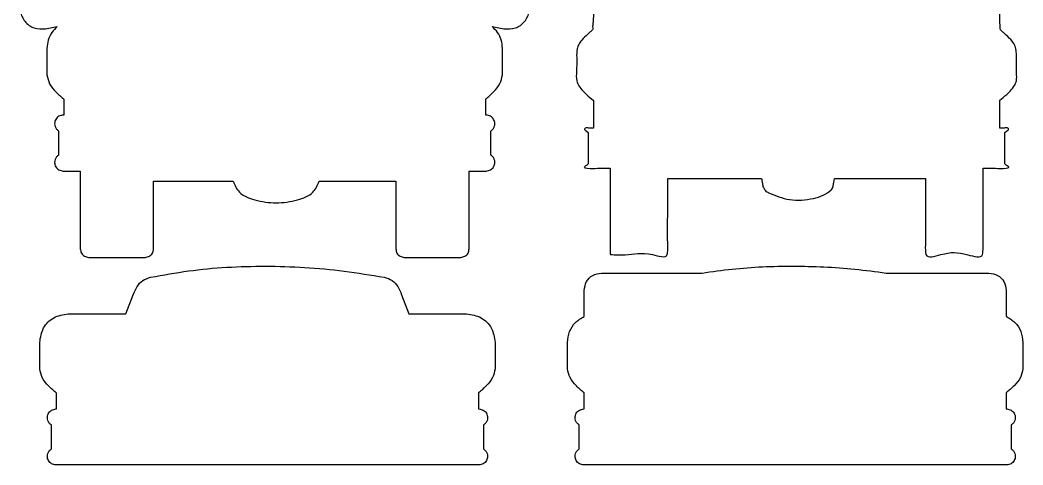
# Model space of a CAD drawing. Extents: x 1 to 1462, y -734 to 80.
# Drawn here: x 20 to 721, y -734 to -423 of the extents above; entities that cross this region are included whole.
import ezdxf

# ---------------------------------------------------------------- set-up
doc = ezdxf.new("R2010")
doc.units = 0
doc.layers.get('0').update_dxf_attribs({"linetype": 'CONTINUOUS'})

msp = doc.modelspace()

# ---------------------------------------------------------------- linework, layer by layer
at = {"color": 7}
for p, q in [((37.865707, -429.20791), (46.028189, -427.646289)), ((350.032154, -427.646289), (358.341748, -429.208691)), ((38.83843, -442.998291), (38.83843, -461.444678)), ((357.281738, -461.444678), (357.281738, -442.998291)), ((50.536673, -478.387842), (50.536673, -489.555859)), ((345.582568, -489.555859), (345.582568, -478.270313)), ((418.402539, -477.333447), (420.856152, -479.395117)), ((420.856152, -479.395117), (420.856152, -488.999902)), ((704.969629, -488.919922), (705.017627, -479.22627)), ((705.017627, -479.22627), (707.36167, -477.249463)), ((50.536673, -489.555859), (50.21243, -489.555859)), ((345.906543, -489.555859), (345.582568, -489.555859)), ((420.856152, -488.999902), (420.86416, -498.604638)), ((704.920898, -498.613477), (704.969629, -488.919922)), ((46.970914, -500.693457), (46.970914, -517.489453)), ((349.148145, -517.489453), (349.148145, -500.693457)), ((415.877734, -500.522217), (417.288134, -501.707031)), ((417.288134, -501.707031), (417.288134, -512.675782)), ((420.86416, -498.604638), (417.725733, -498.65503)), ((708.000928, -498.613477), (704.920898, -498.613477)), ((708.486523, -501.679004), (709.711279, -500.68545)), ((708.486523, -512.663818), (708.486523, -501.679004)), ((417.288134, -512.675782), (417.280127, -523.643848)), ((708.486523, -523.648633), (708.486523, -512.663818)), ((417.280127, -523.643848), (415.990527, -524.675049)), ((709.49209, -524.451806), (708.486523, -523.648633)), ((50.21243, -528.627783), (62.116662, -528.627783)), ((62.116662, -528.627783), (62.116662, -583.023047)), ((334.002563, -583.023047), (334.002563, -528.627783)), ((334.002563, -528.627783), (345.906543, -528.627783)), ((423.698535, -526.739014), (432.488134, -526.739014)), ((432.488134, -526.739014), (432.488134, -556.81582)), ((693.299366, -556.812598), (693.299366, -526.739014)), ((693.299366, -526.739014), (702.088916, -526.739014)), ((113.388183, -583.023047), (113.388183, -535.759034)), ((113.388183, -535.759034), (168.932178, -535.759034)), ((229.190576, -535.759034), (282.731348, -535.759034)), ((282.731348, -535.759034), (282.731348, -583.023047)), ((472.799366, -560.294238), (472.799366, -533.863867)), ((472.799366, -533.863867), (505.608154, -533.863867)), ((505.608154, -533.863867), (538.416894, -533.863867)), ((538.416894, -533.863867), (538.513721, -534.2854)), ((588.89375, -536.709473), (589.323291, -533.863867)), ((589.323291, -533.863867), (621.155274, -533.863867)), ((621.155274, -533.863867), (652.986474, -533.863867)), ((652.986474, -533.863867), (652.986474, -560.294238)), ((68.03938, -588.94541), (107.436182, -588.94541)), ((288.653735, -588.94541), (328.080176, -588.94541)), ((432.72251, -586.988672), (432.720898, -586.989453)), ((191.532154, -595.04707), (191.532154, -595.04707)), ((560.531299, -595.037402), (560.531299, -595.037402)), ((426.605762, -599.896582), (496.83374, -599.896582)), ((625.504102, -599.896582), (697.315283, -599.896582)), ((94.017786, -628.468652), (99.140979, -615.055859)), ((286.781738, -615.055859), (291.90415, -628.468652)), ((414.424951, -630.217383), (414.424951, -612.078222)), ((709.496094, -612.078222), (709.496094, -630.217383)), ((53.670666, -628.468652), (94.017786, -628.468652)), ((291.90415, -628.468652), (332.251342, -628.468652)), ((33.750034, -666.836621), (33.750034, -648.388672)), ((352.172168, -648.388672), (352.172168, -666.836621)), ((402.749756, -666.804638), (402.749756, -648.356592)), ((721.171338, -648.356592), (721.171338, -666.804638)), ((45.46907, -694.914258), (45.46907, -683.810986)), ((340.430566, -683.700634), (340.430566, -694.914258)), ((414.424951, -694.904638), (414.424951, -683.734278)), ((709.496094, -683.62461), (709.496094, -694.904638)), ((45.117557, -694.914258), (45.46907, -694.914258)), ((340.430566, -694.914258), (340.804956, -694.914258)), ((414.116943, -694.904638), (414.424951, -694.904638)), ((709.496094, -694.904638), (709.804102, -694.904638)), ((41.885233, -722.86045), (41.885233, -706.062207)), ((344.036963, -706.062207), (344.036963, -722.86045)), ((410.884961, -722.850098), (410.884961, -706.030274)), ((713.036084, -706.030274), (713.036084, -722.850098)), ((340.804956, -734.007813), (45.117557, -734.007813)), ((709.804102, -733.998047), (414.116943, -733.998047))]:
    msp.add_line(p, q, dxfattribs=at)
for points, knots in [([(20.009628, -417.039111), (20.925825, -419.582376), (22.734866, -424.604078), (29.828476, -429.440053), (35.163801, -429.285951), (37.865707, -429.20791)], [0, 0, 0, 0, 7.971004, 15.738831, 23.708678, 23.708678, 23.708678, 23.708678]), ([(358.341748, -429.208691), (361.045915, -429.286041), (366.387226, -429.438823), (373.49403, -424.608301), (375.309328, -419.582841), (376.228174, -417.039111)], [0, 0, 0, 0, 7.977796, 15.757862, 23.732289, 23.732289, 23.732289, 23.732289]), ([(420.86333, -416.294287), (420.880592, -419.090642), (420.903804, -422.850952), (420.245353, -427.270151), (420.416946, -428.912801), (420.488134, -429.594287)], [0, 0, 0, 0, 8.381888, 11.271279, 13.319917, 13.319917, 13.319917, 13.319917]), ([(705.424902, -429.990283), (705.344039, -428.80312), (705.163862, -426.157935), (704.868651, -421.594637), (704.904003, -418.212651), (704.924072, -416.292725)], [0, 0, 0, 0, 3.570026, 7.95458, 13.712219, 13.712219, 13.712219, 13.712219]), ([(46.028189, -427.646289), (44.668641, -428.985256), (41.932978, -431.679508), (39.356752, -437.077287), (39.013315, -441.000512), (38.83843, -442.998291)], [0, 0, 0, 0, 5.698397, 11.466233, 17.450752, 17.450752, 17.450752, 17.450752]), ([(357.281738, -442.998291), (357.104803, -440.997141), (356.757402, -437.068019), (354.149803, -431.672531), (351.39975, -428.983526), (350.032154, -427.646289)], [0, 0, 0, 0, 5.993817, 11.768449, 17.481012, 17.481012, 17.481012, 17.481012]), ([(416.784961, -433.189502), (415.403169, -434.465867), (413.113871, -436.5805), (410.488356, -439.961793), (409.071386, -444.194443), (409.2252, -450.712374), (409.221166, -458.034117), (408.660872, -464.787847), (410.670961, -469.469526), (413.929219, -473.386363), (416.787374, -475.908288), (418.402539, -477.333447)], [0, 0, 0, 0, 5.644231, 9.351144, 12.695111, 18.802049, 28.684361, 34.909603, 38.657129, 43.62729, 50.085621, 50.085621, 50.085621, 50.085621]), ([(420.488134, -429.594287), (420.320575, -429.781195), (419.740326, -430.428445), (418.477213, -431.600338), (417.405874, -432.606413), (416.784961, -433.189502)], [0, 0, 0, 0, 0.752844, 2.607053, 5.163084, 5.163084, 5.163084, 5.163084]), ([(709.444873, -433.699121), (708.811829, -433.115857), (707.697098, -432.088785), (706.356342, -430.853333), (705.650403, -430.199227), (705.424902, -429.990283)], [0, 0, 0, 0, 2.582339, 4.547255, 5.469521, 5.469521, 5.469521, 5.469521]), ([(716.544092, -445.363916), (716.360328, -443.989746), (715.99599, -441.265264), (713.33104, -437.269144), (710.892779, -435.029238), (709.444873, -433.699121)], [0, 0, 0, 0, 4.108139, 8.144956, 14.046812, 14.046812, 14.046812, 14.046812]), ([(707.36167, -477.249463), (709.005143, -475.797945), (711.883088, -473.256141), (715.16426, -469.371634), (717.019286, -464.990883), (716.531701, -458.9392), (716.80473, -452.267359), (716.618611, -447.337689), (716.544092, -445.363916)], [0, 0, 0, 0, 6.575958, 11.515388, 15.144095, 20.502452, 29.36554, 35.283786, 35.283786, 35.283786, 35.283786]), ([(38.83843, -461.444678), (39.288989, -463.564209), (40.25245, -468.096551), (44.999689, -473.57847), (48.681973, -476.776867), (50.536673, -478.387842)], [0, 0, 0, 0, 6.408163, 13.703023, 21.106112, 21.106112, 21.106112, 21.106112]), ([(345.582568, -478.270313), (347.436212, -476.665582), (351.111221, -473.484065), (355.862921, -468.049579), (356.830184, -463.546761), (357.281738, -461.444678)], [0, 0, 0, 0, 7.389227, 14.649778, 21.007115, 21.007115, 21.007115, 21.007115]), ([(50.21243, -489.555859), (49.148678, -489.717887), (47.058906, -490.036196), (44.752738, -492.429858), (44.019622, -495.209551), (44.434082, -497.619415), (45.396131, -499.456108), (46.447922, -500.282528), (46.970914, -500.693457)], [0, 0, 0, 0, 3.152826, 6.19382, 9.346433, 11.42247, 13.421057, 15.397693, 15.397693, 15.397693, 15.397693]), ([(349.148145, -500.693457), (349.671429, -500.282562), (350.723689, -499.456305), (351.686149, -497.619483), (352.100681, -495.209531), (351.367272, -492.429692), (349.060518, -490.036179), (346.970463, -489.717884), (345.906543, -489.555859)], [0, 0, 0, 0, 1.977241, 3.975985, 6.052031, 9.204703, 12.246062, 15.399412, 15.399412, 15.399412, 15.399412]), ([(417.725733, -498.65503), (416.808471, -498.460686), (415.648595, -498.214939), (414.11676, -499.578195), (415.141208, -500.12738), (415.877734, -500.522217)], [0, 0, 0, 0, 2.653472, 3.355311, 5.150671, 5.150671, 5.150671, 5.150671]), ([(709.711279, -500.68545), (710.528688, -500.265913), (711.649225, -499.690795), (710.194643, -498.097621), (708.964668, -498.386852), (708.000928, -498.613477)], [0, 0, 0, 0, 2.01314, 2.759694, 5.462134, 5.462134, 5.462134, 5.462134]), ([(46.970914, -517.489453), (46.447937, -517.900576), (45.396277, -518.72731), (44.434135, -520.563835), (44.019617, -522.973712), (44.752637, -525.753496), (47.058846, -528.147468), (49.14867, -528.465764), (50.21243, -528.627783)], [0, 0, 0, 0, 1.976993, 3.975561, 6.051095, 9.204269, 12.245374, 15.398199, 15.398199, 15.398199, 15.398199]), ([(345.906543, -528.627783), (346.970471, -528.465768), (349.060579, -528.147485), (351.367373, -525.753662), (352.100686, -522.973732), (351.686097, -520.563766), (350.723543, -518.727113), (349.671414, -517.900542), (349.148145, -517.489453)], [0, 0, 0, 0, 3.153349, 6.194818, 9.348051, 11.423595, 13.42232, 15.399918, 15.399918, 15.399918, 15.399918]), ([(415.990527, -524.675049), (415.176252, -525.242143), (413.580192, -526.353705), (419.018649, -527.003854), (421.645252, -526.855212), (423.698535, -526.739014)], [0, 0, 0, 0, 2.112219, 4.140158, 11.403012, 11.403012, 11.403012, 11.403012]), ([(702.088916, -526.739014), (704.200443, -526.91454), (706.873185, -527.136718), (712.226204, -526.220185), (710.467149, -525.082458), (709.49209, -524.451806)], [0, 0, 0, 0, 7.315904, 9.260368, 11.678706, 11.678706, 11.678706, 11.678706]), ([(168.932178, -535.759034), (170.153837, -538.540705), (173.044287, -545.122148), (185.172876, -549.592057), (199.049821, -551.543211), (212.930001, -549.589922), (225.068805, -545.125004), (227.966357, -538.540848), (229.190576, -535.759034)], [0, 0, 0, 0, 8.812729, 20.850944, 35.943084, 51.042251, 63.092837, 71.909113, 71.909113, 71.909113, 71.909113]), ([(538.513721, -534.2854), (538.548143, -534.471236), (538.647575, -535.008034), (538.802053, -535.990192), (539.078657, -537.762226), (539.404748, -539.991264), (540.970919, -542.39267), (542.482749, -543.371721), (543.335302, -543.923828)], [0, 0, 0, 0, 0.567018, 1.637862, 2.980694, 5.960349, 8.294921, 11.313907, 11.313907, 11.313907, 11.313907]), ([(543.335302, -543.923828), (548.16441, -545.834231), (558.258734, -549.827561), (573.772894, -548.668483), (584.322223, -544.880251), (588.038981, -540.666373), (588.589441, -538.885806), (588.775991, -537.551653), (588.89375, -536.709473)], [0, 0, 0, 0, 15.382687, 32.154559, 45.815733, 47.255413, 48.74891, 51.305552, 51.305552, 51.305552, 51.305552]), ([(432.488134, -556.81582), (432.521483, -562.955473), (432.571489, -572.16209), (432.427898, -582.228414), (432.669963, -586.139635), (432.72251, -586.988672)], [0, 0, 0, 0, 18.422775, 27.62557, 30.177183, 30.177183, 30.177183, 30.177183]), ([(432.720898, -586.989453), (436.283616, -587.138262), (446.312433, -587.55715), (457.119336, -584.547587), (471.99079, -590.145994), (473.021629, -583.69556), (472.522745, -574.979569), (472.683207, -566.460938), (472.799366, -560.294238)], [0, 0, 0, 0, 10.431416, 29.363761, 39.717776, 40.966504, 47.980125, 66.369652, 66.369652, 66.369652, 66.369652]), ([(652.986474, -560.294238), (653.101635, -566.459123), (653.260717, -574.975247), (652.766072, -583.699572), (653.789803, -590.131442), (669.059818, -585.023495), (677.094204, -585.136106), (693.038261, -590.238431), (693.280078, -582.786334), (693.282239, -573.086925), (693.292302, -563.524681), (693.299366, -556.812598)], [0, 0, 0, 0, 18.389526, 25.403148, 26.652068, 36.987361, 55.871865, 66.30685, 68.133972, 76.590372, 96.50506, 96.50506, 96.50506, 96.50506]), ([(62.116662, -583.023047), (62.278406, -584.062286), (62.596776, -586.107884), (64.954409, -588.465351), (67.000073, -588.783682), (68.03938, -588.94541)], [0, 0, 0, 0, 3.099983, 6.101886, 9.202074, 9.202074, 9.202074, 9.202074]), ([(107.436182, -588.94541), (108.47753, -588.783291), (110.528088, -588.464056), (112.900533, -586.112231), (113.224044, -584.062845), (113.388183, -583.023047)], [0, 0, 0, 0, 3.107726, 6.11954, 9.221479, 9.221479, 9.221479, 9.221479]), ([(282.731348, -583.023047), (282.893089, -584.062282), (283.21145, -586.107852), (285.568937, -588.465315), (287.614503, -588.783672), (288.653735, -588.94541)], [0, 0, 0, 0, 3.099979, 6.101819, 9.20179, 9.20179, 9.20179, 9.20179]), ([(328.080176, -588.94541), (329.119536, -588.783707), (331.165208, -588.465441), (333.522644, -586.107809), (333.840883, -584.062276), (334.002563, -583.023047)], [0, 0, 0, 0, 3.100296, 6.102017, 9.201952, 9.201952, 9.201952, 9.201952]), ([(111.321778, -602.875049), (120.104957, -601.287716), (137.702704, -598.107379), (164.522802, -595.518059), (182.505255, -595.204481), (191.532154, -595.04707)], [0, 0, 0, 0, 26.76923, 53.634123, 80.713032, 80.713032, 80.713032, 80.713032]), ([(191.532154, -595.04707), (200.665834, -595.238853), (219.07207, -595.625333), (246.822103, -598.288956), (265.286142, -601.337325), (274.600171, -602.875049)], [0, 0, 0, 0, 27.400823, 55.218264, 83.534351, 83.534351, 83.534351, 83.534351]), ([(496.83374, -599.896582), (503.833961, -598.910582), (517.863868, -596.93443), (539.136736, -595.325217), (553.383147, -595.133564), (560.531299, -595.037402)], [0, 0, 0, 0, 21.20455, 42.498348, 63.941818, 63.941818, 63.941818, 63.941818]), ([(560.531299, -595.037402), (567.690182, -595.157462), (582.089192, -595.398943), (603.777658, -597.042839), (618.230488, -598.941202), (625.504102, -599.896582)], [0, 0, 0, 0, 21.476696, 43.19712, 65.203138, 65.203138, 65.203138, 65.203138]), ([(99.140979, -615.055859), (99.954033, -613.120844), (101.50025, -609.440948), (105.571956, -604.686942), (109.366412, -603.491227), (111.321778, -602.875049)], [0, 0, 0, 0, 6.298442, 11.978003, 18.016644, 18.016644, 18.016644, 18.016644]), ([(274.600171, -602.875049), (276.56255, -603.46604), (280.3801, -604.615735), (284.424992, -609.421476), (285.969384, -613.113726), (286.781738, -615.055859)], [0, 0, 0, 0, 6.026504, 11.723769, 18.046115, 18.046115, 18.046115, 18.046115]), ([(414.424951, -612.078222), (414.75739, -609.940441), (415.411685, -605.732933), (420.260522, -600.883497), (424.468011, -600.22908), (426.605762, -599.896582)], [0, 0, 0, 0, 6.376726, 12.550454, 18.927052, 18.927052, 18.927052, 18.927052]), ([(697.315283, -599.896582), (699.453034, -600.22908), (703.660523, -600.883497), (708.50936, -605.732933), (709.163655, -609.940441), (709.496094, -612.078222)], [0, 0, 0, 0, 6.376598, 12.550326, 18.927052, 18.927052, 18.927052, 18.927052]), ([(33.750034, -648.388672), (34.294416, -644.893619), (35.36605, -638.013496), (43.295327, -630.08456), (50.175529, -629.013002), (53.670666, -628.468652)], [0, 0, 0, 0, 10.425841, 20.523598, 30.949701, 30.949701, 30.949701, 30.949701]), ([(332.251342, -628.468652), (335.746424, -629.013024), (342.626601, -630.084637), (350.556003, -638.013444), (351.627737, -644.893612), (352.172168, -648.388672)], [0, 0, 0, 0, 10.425977, 20.523863, 30.949741, 30.949741, 30.949741, 30.949741]), ([(402.749756, -648.356592), (403.046773, -645.767545), (403.629975, -640.68388), (407.971615, -634.071204), (412.274767, -631.501436), (414.424951, -630.217383)], [0, 0, 0, 0, 7.745376, 15.208257, 22.661484, 22.661484, 22.661484, 22.661484]), ([(709.496094, -630.217383), (711.646424, -631.501404), (715.949762, -634.071045), (720.291278, -640.683922), (720.874373, -645.767553), (721.171338, -648.356592)], [0, 0, 0, 0, 7.453521, 14.91632, 22.661665, 22.661665, 22.661665, 22.661665]), ([(45.46907, -683.810986), (43.610618, -682.198709), (39.92032, -678.997238), (35.165211, -673.503666), (34.201068, -668.961492), (33.750034, -666.836621)], [0, 0, 0, 0, 7.414104, 14.72206, 21.145943, 21.145943, 21.145943, 21.145943]), ([(352.172168, -666.836621), (351.718723, -668.945583), (350.74762, -673.462158), (345.977666, -678.908101), (342.290047, -682.094097), (340.430566, -683.700634)], [0, 0, 0, 0, 6.378126, 13.659463, 21.065631, 21.065631, 21.065631, 21.065631]), ([(414.424951, -683.734278), (412.572047, -682.124785), (408.8945, -678.930348), (404.157232, -673.450464), (403.198367, -668.922893), (402.749756, -666.804638)], [0, 0, 0, 0, 7.395956, 14.679106, 21.082405, 21.082405, 21.082405, 21.082405]), ([(721.171338, -666.804638), (720.721775, -668.905984), (719.759169, -673.405387), (715.018748, -678.841411), (711.348038, -682.020631), (709.496094, -683.62461)], [0, 0, 0, 0, 6.354159, 13.605536, 20.989201, 20.989201, 20.989201, 20.989201]), ([(41.885233, -706.062207), (41.360603, -705.653313), (40.307333, -704.832399), (39.328583, -703.009044), (38.908457, -700.598021), (39.650553, -697.814078), (41.955009, -695.404468), (44.052019, -695.079421), (45.117557, -694.914258)], [0, 0, 0, 0, 1.977508, 3.970131, 6.04073, 9.203274, 12.261182, 15.420083, 15.420083, 15.420083, 15.420083]), ([(340.804956, -694.914258), (341.87027, -695.079435), (343.966936, -695.404525), (346.270747, -697.81425), (347.012599, -700.598039), (346.592506, -703.008986), (345.614117, -704.832198), (344.561304, -705.653278), (344.036963, -706.062207)], [0, 0, 0, 0, 3.158226, 6.215764, 9.378255, 11.448849, 13.441335, 15.418249, 15.418249, 15.418249, 15.418249]), ([(410.884961, -706.030274), (410.360704, -705.621187), (409.307938, -704.799698), (408.329188, -702.976708), (407.908416, -700.567943), (408.64937, -697.787232), (410.958123, -695.389148), (413.052002, -695.067982), (414.116943, -694.904638)], [0, 0, 0, 0, 1.977056, 3.970146, 6.040133, 9.197056, 12.247252, 15.404176, 15.404176, 15.404176, 15.404176]), ([(709.804102, -694.904638), (710.869233, -695.067955), (712.963351, -695.389045), (715.27242, -697.787168), (716.013349, -700.567944), (715.592608, -702.976741), (714.61363, -704.799845), (713.560545, -705.621213), (713.036084, -706.030274)], [0, 0, 0, 0, 3.157463, 6.207778, 9.364703, 11.434691, 13.427863, 15.405335, 15.405335, 15.405335, 15.405335]), ([(45.117557, -734.007813), (44.052016, -733.842691), (41.955013, -733.517728), (39.650522, -731.108122), (38.908272, -728.324296), (39.329071, -725.913442), (40.30805, -724.090734), (41.360892, -723.269463), (41.885233, -722.86045)], [0, 0, 0, 0, 3.158871, 6.216712, 9.379553, 11.44935, 13.442153, 15.419271, 15.419271, 15.419271, 15.419271]), ([(344.036963, -722.86045), (344.561172, -723.269323), (345.6139, -724.090431), (346.592155, -725.913388), (347.012724, -728.324211), (346.2708, -731.107954), (343.966926, -733.517671), (341.870271, -733.842677), (340.804956, -734.007813)], [0, 0, 0, 0, 1.976508, 3.969265, 6.039221, 9.202009, 12.25948, 15.417676, 15.417676, 15.417676, 15.417676]), ([(414.116943, -733.998047), (413.05157, -733.83287), (410.95478, -733.50778), (408.650647, -731.098318), (407.908248, -728.3145), (408.329127, -725.903475), (409.30781, -724.080337), (410.360692, -723.259048), (410.884961, -722.850098)], [0, 0, 0, 0, 3.158418, 6.21617, 9.378645, 11.449033, 13.442222, 15.419028, 15.419028, 15.419028, 15.419028]), ([(713.036084, -722.850098), (713.560556, -723.259022), (714.613758, -724.08019), (715.592669, -725.903441), (716.013516, -728.314498), (715.271143, -731.098382), (712.966694, -733.507884), (710.869665, -733.832898), (709.804102, -733.998047)], [0, 0, 0, 0, 1.977222, 3.970493, 6.040882, 9.203358, 12.26123, 15.420187, 15.420187, 15.420187, 15.420187])]:
    msp.add_open_spline(points, degree=3, knots=knots, dxfattribs=at)

doc.saveas('drawing.dxf')
